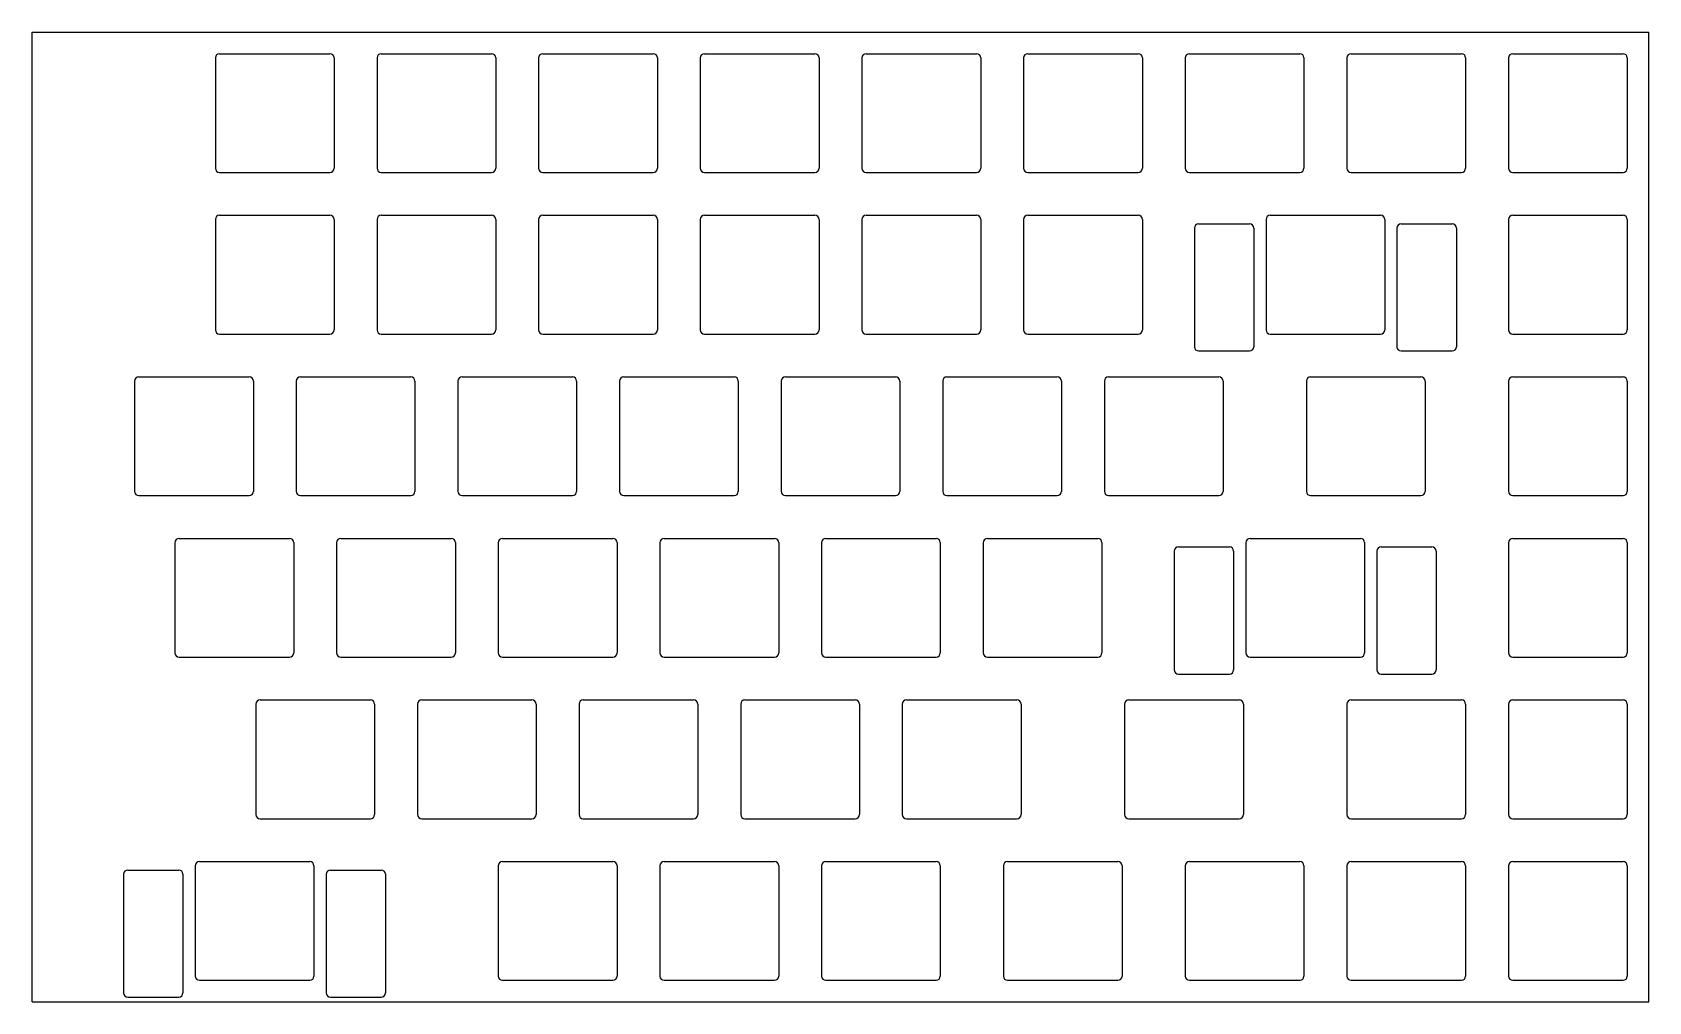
# Model space of a CAD drawing. Header units: millimetres. Extents: x 0 to 190, y -114 to 0.
import ezdxf

# ---------------------------------------------------------------- set-up
doc = ezdxf.new("R2010")
doc.units = ezdxf.units.MM

msp = doc.modelspace()

# ---------------------------------------------------------------- linework, layer by layer
for p, q in [((0, 0), (190.5, 0)), ((0, -114.3), (0, 0)), ((190.5, -114.3), (190.5, 0)), ((21.575, -3.025), (21.575, -16.025)), ((22.075, -2.525), (35.075, -2.525)), ((35.575, -3.025), (35.575, -16.025)), ((40.625, -3.025), (40.625, -16.025)), ((41.125, -2.525), (54.125, -2.525)), ((54.625, -3.025), (54.625, -16.025)), ((59.675, -3.025), (59.675, -16.025)), ((60.175, -2.525), (73.175, -2.525)), ((73.675, -3.025), (73.675, -16.025)), ((78.725, -3.025), (78.725, -16.025)), ((79.225, -2.525), (92.225, -2.525)), ((92.725, -3.025), (92.725, -16.025)), ((97.775, -3.025), (97.775, -16.025)), ((98.275, -2.525), (111.275, -2.525)), ((111.775, -3.025), (111.775, -16.025)), ((116.825, -3.025), (116.825, -16.025)), ((117.325, -2.525), (130.325, -2.525)), ((130.825, -3.025), (130.825, -16.025)), ((135.875, -3.025), (135.875, -16.025)), ((136.375, -2.525), (149.375, -2.525)), ((149.875, -3.025), (149.875, -16.025)), ((154.925, -3.025), (154.925, -16.025)), ((155.425, -2.525), (168.425, -2.525)), ((168.925, -3.025), (168.925, -16.025)), ((173.975, -3.025), (173.975, -16.025)), ((174.475, -2.525), (187.475, -2.525)), ((187.975, -3.025), (187.975, -16.025)), ((22.075, -16.525), (35.075, -16.525)), ((41.125, -16.525), (54.125, -16.525)), ((60.175, -16.525), (73.175, -16.525)), ((79.225, -16.525), (92.225, -16.525)), ((98.275, -16.525), (111.275, -16.525)), ((117.325, -16.525), (130.325, -16.525)), ((136.375, -16.525), (149.375, -16.525)), ((155.425, -16.525), (168.425, -16.525)), ((174.475, -16.525), (187.475, -16.525)), ((21.575, -22.075), (21.575, -35.075)), ((22.075, -21.575), (35.075, -21.575)), ((35.575, -22.075), (35.575, -35.075)), ((40.625, -22.075), (40.625, -35.075)), ((41.125, -21.575), (54.125, -21.575)), ((54.625, -22.075), (54.625, -35.075)), ((59.675, -22.075), (59.675, -35.075)), ((60.175, -21.575), (73.175, -21.575)), ((73.675, -22.075), (73.675, -35.075)), ((78.725, -22.075), (78.725, -35.075)), ((79.225, -21.575), (92.225, -21.575)), ((92.725, -22.075), (92.725, -35.075)), ((97.775, -22.075), (97.775, -35.075)), ((98.275, -21.575), (111.275, -21.575)), ((111.775, -22.075), (111.775, -35.075)), ((116.825, -22.075), (116.825, -35.075)), ((117.325, -21.575), (130.325, -21.575)), ((130.825, -22.075), (130.825, -35.075)), ((137.462, -22.575), (143.462, -22.575)), ((145.4, -22.075), (145.4, -35.075)), ((145.9, -21.575), (158.9, -21.575)), ((159.4, -22.075), (159.4, -35.075)), ((161.338, -22.575), (167.338, -22.575)), ((173.975, -22.075), (173.975, -35.075)), ((174.475, -21.575), (187.475, -21.575)), ((187.975, -22.075), (187.975, -35.075)), ((136.962, -23.075), (136.962, -37.075)), ((143.962, -23.075), (143.962, -37.075)), ((160.838, -23.075), (160.838, -37.075)), ((167.838, -23.075), (167.838, -37.075)), ((22.075, -35.575), (35.075, -35.575)), ((41.125, -35.575), (54.125, -35.575)), ((60.175, -35.575), (73.175, -35.575)), ((79.225, -35.575), (92.225, -35.575)), ((98.275, -35.575), (111.275, -35.575)), ((117.325, -35.575), (130.325, -35.575)), ((145.9, -35.575), (158.9, -35.575)), ((174.475, -35.575), (187.475, -35.575)), ((137.462, -37.575), (143.462, -37.575)), ((161.338, -37.575), (167.338, -37.575)), ((12.05, -41.125), (12.05, -54.125)), ((12.55, -40.625), (25.55, -40.625)), ((26.05, -41.125), (26.05, -54.125)), ((31.1, -41.125), (31.1, -54.125)), ((31.6, -40.625), (44.6, -40.625)), ((45.1, -41.125), (45.1, -54.125)), ((50.15, -41.125), (50.15, -54.125)), ((50.65, -40.625), (63.65, -40.625)), ((64.15, -41.125), (64.15, -54.125)), ((69.2, -41.125), (69.2, -54.125)), ((69.7, -40.625), (82.7, -40.625)), ((83.2, -41.125), (83.2, -54.125)), ((88.25, -41.125), (88.25, -54.125)), ((88.75, -40.625), (101.75, -40.625)), ((102.25, -41.125), (102.25, -54.125)), ((107.3, -41.125), (107.3, -54.125)), ((107.8, -40.625), (120.8, -40.625)), ((121.3, -41.125), (121.3, -54.125)), ((126.35, -41.125), (126.35, -54.125)), ((126.85, -40.625), (139.85, -40.625)), ((140.35, -41.125), (140.35, -54.125)), ((150.1625, -41.125), (150.1625, -54.125)), ((150.6625, -40.625), (163.6625, -40.625)), ((164.1625, -41.125), (164.1625, -54.125)), ((173.975, -41.125), (173.975, -54.125)), ((174.475, -40.625), (187.475, -40.625)), ((187.975, -41.125), (187.975, -54.125)), ((12.55, -54.625), (25.55, -54.625)), ((31.6, -54.625), (44.6, -54.625)), ((50.65, -54.625), (63.65, -54.625)), ((69.7, -54.625), (82.7, -54.625)), ((88.75, -54.625), (101.75, -54.625)), ((107.8, -54.625), (120.8, -54.625)), ((126.85, -54.625), (139.85, -54.625)), ((150.6625, -54.625), (163.6625, -54.625)), ((174.475, -54.625), (187.475, -54.625)), ((16.8125, -60.175), (16.8125, -73.175)), ((17.3125, -59.675), (30.3125, -59.675)), ((30.8125, -60.175), (30.8125, -73.175)), ((35.8625, -60.175), (35.8625, -73.175)), ((36.3625, -59.675), (49.3625, -59.675)), ((49.8625, -60.175), (49.8625, -73.175)), ((54.9125, -60.175), (54.9125, -73.175)), ((55.4125, -59.675), (68.4125, -59.675)), ((68.9125, -60.175), (68.9125, -73.175)), ((73.9625, -60.175), (73.9625, -73.175)), ((74.4625, -59.675), (87.4625, -59.675)), ((87.9625, -60.175), (87.9625, -73.175)), ((93.0125, -60.175), (93.0125, -73.175)), ((93.5125, -59.675), (106.5125, -59.675)), ((107.0125, -60.175), (107.0125, -73.175)), ((112.0625, -60.175), (112.0625, -73.175)), ((112.5625, -59.675), (125.5625, -59.675)), ((126.0625, -60.175), (126.0625, -73.175)), ((135.08075, -60.675), (141.08075, -60.675)), ((143.01875, -60.175), (143.01875, -73.175)), ((143.51875, -59.675), (156.51875, -59.675)), ((157.01875, -60.175), (157.01875, -73.175)), ((158.95675, -60.675), (164.95675, -60.675)), ((173.975, -60.175), (173.975, -73.175)), ((174.475, -59.675), (187.475, -59.675)), ((187.975, -60.175), (187.975, -73.175)), ((134.58075, -61.175), (134.58075, -75.175)), ((141.58075, -61.175), (141.58075, -75.175)), ((158.45675, -61.175), (158.45675, -75.175)), ((165.45675, -61.175), (165.45675, -75.175)), ((17.3125, -73.675), (30.3125, -73.675)), ((36.3625, -73.675), (49.3625, -73.675)), ((55.4125, -73.675), (68.4125, -73.675)), ((74.4625, -73.675), (87.4625, -73.675)), ((93.5125, -73.675), (106.5125, -73.675)), ((112.5625, -73.675), (125.5625, -73.675)), ((143.51875, -73.675), (156.51875, -73.675)), ((174.475, -73.675), (187.475, -73.675)), ((135.08075, -75.675), (141.08075, -75.675)), ((158.95675, -75.675), (164.95675, -75.675)), ((26.3375, -79.225), (26.3375, -92.225)), ((26.8375, -78.725), (39.8375, -78.725)), ((40.3375, -79.225), (40.3375, -92.225)), ((45.3875, -79.225), (45.3875, -92.225)), ((45.8875, -78.725), (58.8875, -78.725)), ((59.3875, -79.225), (59.3875, -92.225)), ((64.4375, -79.225), (64.4375, -92.225)), ((64.9375, -78.725), (77.9375, -78.725)), ((78.4375, -79.225), (78.4375, -92.225)), ((83.4875, -79.225), (83.4875, -92.225)), ((83.9875, -78.725), (96.9875, -78.725)), ((97.4875, -79.225), (97.4875, -92.225)), ((102.5375, -79.225), (102.5375, -92.225)), ((103.0375, -78.725), (116.0375, -78.725)), ((116.5375, -79.225), (116.5375, -92.225)), ((128.73125, -79.225), (128.73125, -92.225)), ((129.23125, -78.725), (142.23125, -78.725)), ((142.73125, -79.225), (142.73125, -92.225)), ((154.925, -79.225), (154.925, -92.225)), ((155.425, -78.725), (168.425, -78.725)), ((168.925, -79.225), (168.925, -92.225)), ((173.975, -79.225), (173.975, -92.225)), ((174.475, -78.725), (187.475, -78.725)), ((187.975, -79.225), (187.975, -92.225)), ((26.8375, -92.725), (39.8375, -92.725)), ((45.8875, -92.725), (58.8875, -92.725)), ((64.9375, -92.725), (77.9375, -92.725)), ((83.9875, -92.725), (96.9875, -92.725)), ((103.0375, -92.725), (116.0375, -92.725)), ((129.23125, -92.725), (142.23125, -92.725)), ((155.425, -92.725), (168.425, -92.725)), ((174.475, -92.725), (187.475, -92.725)), ((11.25575, -98.775), (17.25575, -98.775)), ((19.19375, -98.275), (19.19375, -111.275)), ((19.69375, -97.775), (32.69375, -97.775)), ((33.19375, -98.275), (33.19375, -111.275)), ((35.13175, -98.775), (41.13175, -98.775)), ((54.9125, -98.275), (54.9125, -111.275)), ((55.4125, -97.775), (68.4125, -97.775)), ((68.9125, -98.275), (68.9125, -111.275)), ((73.9625, -98.275), (73.9625, -111.275)), ((74.4625, -97.775), (87.4625, -97.775)), ((87.9625, -98.275), (87.9625, -111.275)), ((93.0125, -98.275), (93.0125, -111.275)), ((93.5125, -97.775), (106.5125, -97.775)), ((107.0125, -98.275), (107.0125, -111.275)), ((114.44375, -98.275), (114.44375, -111.275)), ((114.94375, -97.775), (127.94375, -97.775)), ((128.44375, -98.275), (128.44375, -111.275)), ((135.875, -98.275), (135.875, -111.275)), ((136.375, -97.775), (149.375, -97.775)), ((149.875, -98.275), (149.875, -111.275)), ((154.925, -98.275), (154.925, -111.275)), ((155.425, -97.775), (168.425, -97.775)), ((168.925, -98.275), (168.925, -111.275)), ((173.975, -98.275), (173.975, -111.275)), ((174.475, -97.775), (187.475, -97.775)), ((187.975, -98.275), (187.975, -111.275)), ((10.75575, -99.275), (10.75575, -113.275)), ((17.75575, -99.275), (17.75575, -113.275)), ((34.63175, -99.275), (34.63175, -113.275)), ((41.63175, -99.275), (41.63175, -113.275)), ((19.69375, -111.775), (32.69375, -111.775)), ((55.4125, -111.775), (68.4125, -111.775)), ((74.4625, -111.775), (87.4625, -111.775)), ((93.5125, -111.775), (106.5125, -111.775)), ((114.94375, -111.775), (127.94375, -111.775)), ((136.375, -111.775), (149.375, -111.775)), ((155.425, -111.775), (168.425, -111.775)), ((174.475, -111.775), (187.475, -111.775)), ((0, -114.3), (190.5, -114.3)), ((11.25575, -113.775), (17.25575, -113.775)), ((35.13175, -113.775), (41.13175, -113.775))]:
    msp.add_line(p, q)
for centre, start, end in [((22.075, -3.025), 90, 180), ((35.075, -3.025), 0, 90), ((41.125, -3.025), 90, 180), ((54.125, -3.025), 0, 90), ((60.175, -3.025), 90, 180), ((73.175, -3.025), 0, 90), ((79.225, -3.025), 90, 180), ((92.225, -3.025), 0, 90), ((98.275, -3.025), 90, 180), ((111.275, -3.025), 0, 90), ((117.325, -3.025), 90, 180), ((130.325, -3.025), 0, 90), ((136.375, -3.025), 90, 180), ((149.375, -3.025), 0, 90), ((155.425, -3.025), 90, 180), ((168.425, -3.025), 0, 90), ((174.475, -3.025), 90, 180), ((187.475, -3.025), 0, 90), ((22.075, -16.025), 180, 270), ((35.075, -16.025), 270, 0), ((41.125, -16.025), 180, 270), ((54.125, -16.025), 270, 0), ((60.175, -16.025), 180, 270), ((73.175, -16.025), 270, 0), ((79.225, -16.025), 180, 270), ((92.225, -16.025), 270, 0), ((98.275, -16.025), 180, 270), ((111.275, -16.025), 270, 0), ((117.325, -16.025), 180, 270), ((130.325, -16.025), 270, 0), ((136.375, -16.025), 180, 270), ((149.375, -16.025), 270, 0), ((155.425, -16.025), 180, 270), ((168.425, -16.025), 270, 0), ((174.475, -16.025), 180, 270), ((187.475, -16.025), 270, 0), ((22.075, -22.075), 90, 180), ((35.075, -22.075), 0, 90), ((41.125, -22.075), 90, 180), ((54.125, -22.075), 0, 90), ((60.175, -22.075), 90, 180), ((73.175, -22.075), 0, 90), ((79.225, -22.075), 90, 180), ((92.225, -22.075), 0, 90), ((98.275, -22.075), 90, 180), ((111.275, -22.075), 0, 90), ((117.325, -22.075), 90, 180), ((130.325, -22.075), 0, 90), ((137.462, -23.075), 90, 180), ((143.462, -23.075), 0, 90), ((145.9, -22.075), 90, 180), ((158.9, -22.075), 0, 90), ((161.338, -23.075), 90, 180), ((167.338, -23.075), 0, 90), ((174.475, -22.075), 90, 180), ((187.475, -22.075), 0, 90), ((22.075, -35.075), 180, 270), ((35.075, -35.075), 270, 0), ((41.125, -35.075), 180, 270), ((54.125, -35.075), 270, 0), ((60.175, -35.075), 180, 270), ((73.175, -35.075), 270, 0), ((79.225, -35.075), 180, 270), ((92.225, -35.075), 270, 0), ((98.275, -35.075), 180, 270), ((111.275, -35.075), 270, 0), ((117.325, -35.075), 180, 270), ((130.325, -35.075), 270, 0), ((145.9, -35.075), 180, 270), ((158.9, -35.075), 270, 0), ((174.475, -35.075), 180, 270), ((187.475, -35.075), 270, 0), ((137.462, -37.075), 180, 270), ((143.462, -37.075), 270, 0), ((161.338, -37.075), 180, 270), ((167.338, -37.075), 270, 0), ((12.55, -41.125), 90, 180), ((25.55, -41.125), 0, 90), ((31.6, -41.125), 90, 180), ((44.6, -41.125), 0, 90), ((50.65, -41.125), 90, 180), ((63.65, -41.125), 0, 90), ((69.7, -41.125), 90, 180), ((82.7, -41.125), 0, 90), ((88.75, -41.125), 90, 180), ((101.75, -41.125), 0, 90), ((107.8, -41.125), 90, 180), ((120.8, -41.125), 0, 90), ((126.85, -41.125), 90, 180), ((139.85, -41.125), 0, 90), ((150.6625, -41.125), 90, 180), ((163.6625, -41.125), 0, 90), ((174.475, -41.125), 90, 180), ((187.475, -41.125), 0, 90), ((12.55, -54.125), 180, 270), ((25.55, -54.125), 270, 0), ((31.6, -54.125), 180, 270), ((44.6, -54.125), 270, 0), ((50.65, -54.125), 180, 270), ((63.65, -54.125), 270, 0), ((69.7, -54.125), 180, 270), ((82.7, -54.125), 270, 0), ((88.75, -54.125), 180, 270), ((101.75, -54.125), 270, 0), ((107.8, -54.125), 180, 270), ((120.8, -54.125), 270, 0), ((126.85, -54.125), 180, 270), ((139.85, -54.125), 270, 0), ((150.6625, -54.125), 180, 270), ((163.6625, -54.125), 270, 0), ((174.475, -54.125), 180, 270), ((187.475, -54.125), 270, 0), ((17.3125, -60.175), 90, 180), ((30.3125, -60.175), 0, 90), ((36.3625, -60.175), 90, 180), ((49.3625, -60.175), 0, 90), ((55.4125, -60.175), 90, 180), ((68.4125, -60.175), 0, 90), ((74.4625, -60.175), 90, 180), ((87.4625, -60.175), 0, 90), ((93.5125, -60.175), 90, 180), ((106.5125, -60.175), 0, 90), ((112.5625, -60.175), 90, 180), ((125.5625, -60.175), 0, 90), ((135.08075, -61.175), 90, 180), ((141.08075, -61.175), 0, 90), ((143.51875, -60.175), 90, 180), ((156.51875, -60.175), 0, 90), ((158.95675, -61.175), 90, 180), ((164.95675, -61.175), 0, 90), ((174.475, -60.175), 90, 180), ((187.475, -60.175), 0, 90), ((17.3125, -73.175), 180, 270), ((30.3125, -73.175), 270, 0), ((36.3625, -73.175), 180, 270), ((49.3625, -73.175), 270, 0), ((55.4125, -73.175), 180, 270), ((68.4125, -73.175), 270, 0), ((74.4625, -73.175), 180, 270), ((87.4625, -73.175), 270, 0), ((93.5125, -73.175), 180, 270), ((106.5125, -73.175), 270, 0), ((112.5625, -73.175), 180, 270), ((125.5625, -73.175), 270, 0), ((143.51875, -73.175), 180, 270), ((156.51875, -73.175), 270, 0), ((174.475, -73.175), 180, 270), ((187.475, -73.175), 270, 0), ((135.08075, -75.175), 180, 270), ((141.08075, -75.175), 270, 0), ((158.95675, -75.175), 180, 270), ((164.95675, -75.175), 270, 0), ((26.8375, -79.225), 90, 180), ((39.8375, -79.225), 0, 90), ((45.8875, -79.225), 90, 180), ((58.8875, -79.225), 0, 90), ((64.9375, -79.225), 90, 180), ((77.9375, -79.225), 0, 90), ((83.9875, -79.225), 90, 180), ((96.9875, -79.225), 0, 90), ((103.0375, -79.225), 90, 180), ((116.0375, -79.225), 0, 90), ((129.23125, -79.225), 90, 180), ((142.23125, -79.225), 0, 90), ((155.425, -79.225), 90, 180), ((168.425, -79.225), 0, 90), ((174.475, -79.225), 90, 180), ((187.475, -79.225), 0, 90), ((26.8375, -92.225), 180, 270), ((39.8375, -92.225), 270, 0), ((45.8875, -92.225), 180, 270), ((58.8875, -92.225), 270, 0), ((64.9375, -92.225), 180, 270), ((77.9375, -92.225), 270, 0), ((83.9875, -92.225), 180, 270), ((96.9875, -92.225), 270, 0), ((103.0375, -92.225), 180, 270), ((116.0375, -92.225), 270, 0), ((129.23125, -92.225), 180, 270), ((142.23125, -92.225), 270, 0), ((155.425, -92.225), 180, 270), ((168.425, -92.225), 270, 0), ((174.475, -92.225), 180, 270), ((187.475, -92.225), 270, 0), ((11.25575, -99.275), 90, 180), ((17.25575, -99.275), 0, 90), ((19.69375, -98.275), 90, 180), ((32.69375, -98.275), 0, 90), ((35.13175, -99.275), 90, 180), ((41.13175, -99.275), 0, 90), ((55.4125, -98.275), 90, 180), ((68.4125, -98.275), 0, 90), ((74.4625, -98.275), 90, 180), ((87.4625, -98.275), 0, 90), ((93.5125, -98.275), 90, 180), ((106.5125, -98.275), 0, 90), ((114.94375, -98.275), 90, 180), ((127.94375, -98.275), 0, 90), ((136.375, -98.275), 90, 180), ((149.375, -98.275), 0, 90), ((155.425, -98.275), 90, 180), ((168.425, -98.275), 0, 90), ((174.475, -98.275), 90, 180), ((187.475, -98.275), 0, 90), ((19.69375, -111.275), 180, 270), ((32.69375, -111.275), 270, 0), ((55.4125, -111.275), 180, 270), ((68.4125, -111.275), 270, 0), ((74.4625, -111.275), 180, 270), ((87.4625, -111.275), 270, 0), ((93.5125, -111.275), 180, 270), ((106.5125, -111.275), 270, 0), ((114.94375, -111.275), 180, 270), ((127.94375, -111.275), 270, 0), ((136.375, -111.275), 180, 270), ((149.375, -111.275), 270, 0), ((155.425, -111.275), 180, 270), ((168.425, -111.275), 270, 0), ((174.475, -111.275), 180, 270), ((187.475, -111.275), 270, 0), ((11.25575, -113.275), 180, 270), ((17.25575, -113.275), 270, 0), ((35.13175, -113.275), 180, 270), ((41.13175, -113.275), 270, 0)]:
    msp.add_arc(centre, 0.5, start, end)

doc.saveas('drawing.dxf')
